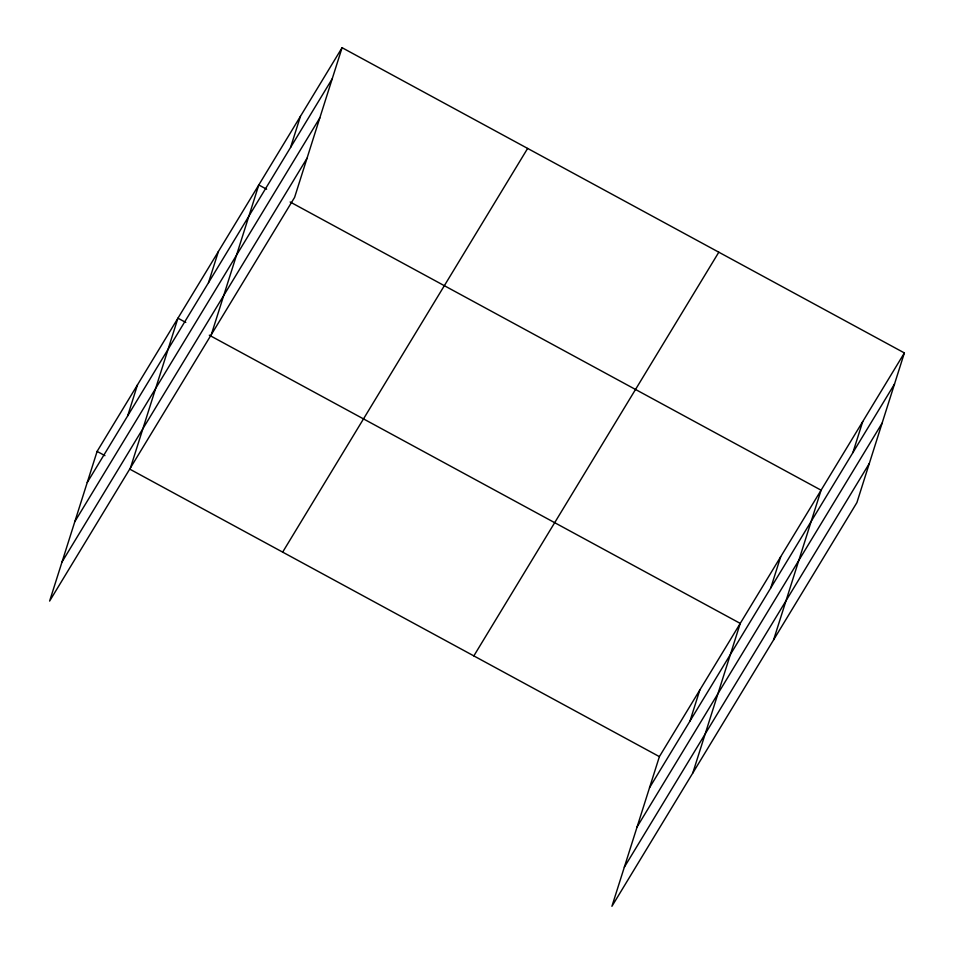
<?xml version="1.0" encoding="UTF-8"?>
<svg xmlns="http://www.w3.org/2000/svg" width="954" height="954" viewBox="0 0 954 954"><rect width="100%" height="100%" fill="white"/><g stroke="black" fill="none" stroke-linecap="round" stroke-linejoin="round"><path stroke-width="1.43" d="M342.081 47.7L97.105 451.397L49.62 601.068L294.607 197.371L342.081 47.7L904.38 352.932L856.895 502.603L611.919 906.3L659.393 756.629L904.38 352.932M127.657 415.884L137.519 384.784M130.471 467.854L177.945 318.171L185.791 322.428M208.509 282.658L218.371 251.57M211.311 334.627L258.784 184.957L266.631 189.214M290.576 147.429L300.438 116.328M689.957 721.117L699.819 690.016M692.759 773.086L740.244 623.403L209.308 335.2M770.796 587.891L780.658 556.802M773.599 639.86L821.084 490.189L290.147 201.986M852.864 452.661L862.726 421.561M87.243 482.486L332.219 78.8M74.829 521.623L319.805 117.926M62.034 561.942L307.021 158.245M282.658 552.116L527.634 148.43M473.84 655.899L718.815 252.202M649.531 787.718L894.518 384.033M637.117 826.856L882.104 423.159M624.333 867.174L869.309 463.477M97.105 451.397L104.94 455.654M129.768 469.129L659.393 756.629"/></g></svg>
